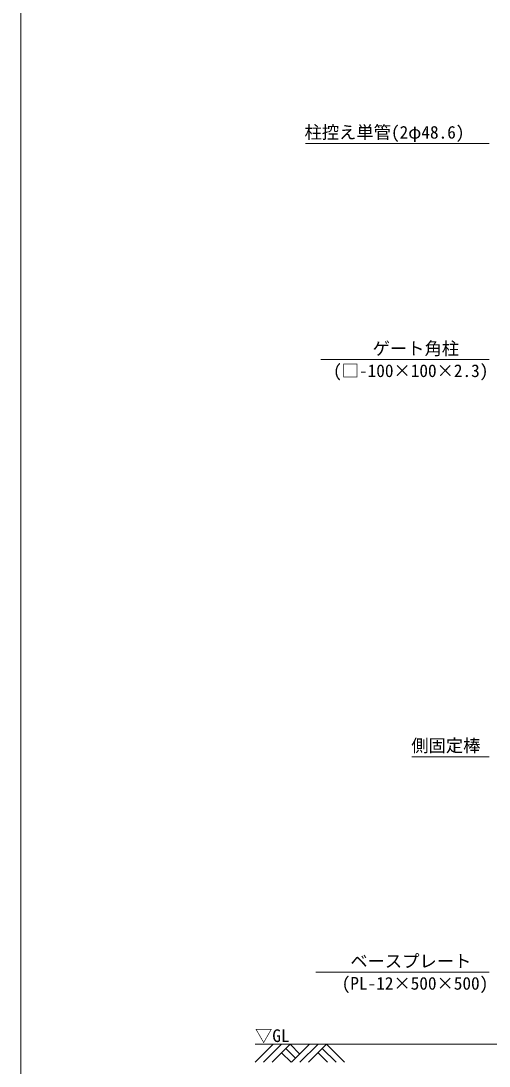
# Model space of a CAD drawing. Units: millimetres, scale not verified. Extents: x -6980 to 13145, y -14438 to 14438.
# Drawn here: x -6980 to -4380, y -11409 to -5608 of the extents above; entities that cross this region are included whole.
import ezdxf
from ezdxf.enums import TextEntityAlignment as Align

# ---------------------------------------------------------------- set-up
doc = ezdxf.new("R2010")
doc.units = ezdxf.units.MM
doc.header["$LTSCALE"] = 38
for name, color, linetype, lineweight in [('0-5_ﾍﾞｰｽﾗｲﾝ', 5, 'Continuous', 18), ('0-A_図面枠', 7, 'Continuous', 18), ('1-7_文字', 7, 'Continuous', 18)]:
    doc.layers.add(name, color=color, linetype=linetype, lineweight=lineweight)
doc.styles.add('ＭＳ ゴシック', font='')
doc.styles.get('ＭＳ ゴシック').set_extended_font_data('MS Gothic')

msp = doc.modelspace()

# ---------------------------------------------------------------- linework, layer by layer
at = {"layer": '0-5_ﾍﾞｰｽﾗｲﾝ'}
msp.add_line((-5680.2, -11287.5), (3719.8, -11287.5), dxfattribs=at)
at = {"layer": '0-A_図面枠'}
msp.add_lwpolyline([(-6980.2, -562.5), (13144.8, -562.5), (13144.8, -14437.5), (-6980.2, -14437.5)], close=True, dxfattribs=at)
at = {"layer": '1-7_文字'}
for p, q in [((-5400.03, -6287.5), (-4380.55, -6287.5)), ((-4380.2, -6287.5), (-4380.55, -6287.5)), ((-5315.22, -7487.5), (-4380.55, -7487.5)), ((-4380.2, -7487.5), (-4380.55, -7487.5)), ((-4808.62, -9691.55), (-4380.2, -9691.55)), ((-5342.93, -10887.5), (-4380.55, -10887.5)), ((-4380.2, -10887.5), (-4380.55, -10887.5)), ((-5579.98, -11287.5), (-5680.2, -11387.73)), ((-5532.73, -11287.5), (-5632.95, -11387.73)), ((-5485.48, -11287.5), (-5585.7, -11387.73)), ((-5509.1, -11311.12), (-5455.1, -11365.12)), ((-5485.48, -11287.5), (-5431.47, -11341.5)), ((-5377.47, -11287.5), (-5477.7, -11387.73)), ((-5330.23, -11287.5), (-5430.45, -11387.73)), ((-5282.98, -11287.5), (-5383.2, -11387.73)), ((-5306.6, -11311.12), (-5229.97, -11387.73)), ((-5282.98, -11287.5), (-5182.72, -11387.73)), ((-5532.73, -11334.75), (-5479.73, -11387.73)), ((-5330.23, -11334.75), (-5277.22, -11387.73))]:
    msp.add_line(p, q, dxfattribs=at)

# ---------------------------------------------------------------- texts
at = {"layer": '1-7_文字', "style": 'ＭＳ ゴシック'}
for s, p in [('柱控え単管(2φ48.6)\u3000\u3000', (-5405.15, -6282.1)), ('\u3000\u3000\u3000ゲート角柱\u3000\u3000\u3000\u3000', (-5315.22, -7482.1)), ('(□-100×100×2.3)', (-5246.55, -7605.57)), ('側固定棒', (-4812.45, -9686.15)), ('\u3000\u3000ベースプレート\u3000\u3000\u3000', (-5342.93, -10882.1)), ('(PL-12×500×500)', (-5198.9, -11005.58)), ('▽GL', (-5680.2, -11296.1))]:
    msp.add_text(s, height=70.38, dxfattribs=at).set_placement(p, align=Align.BOTTOM_LEFT)

doc.saveas('drawing.dxf')
